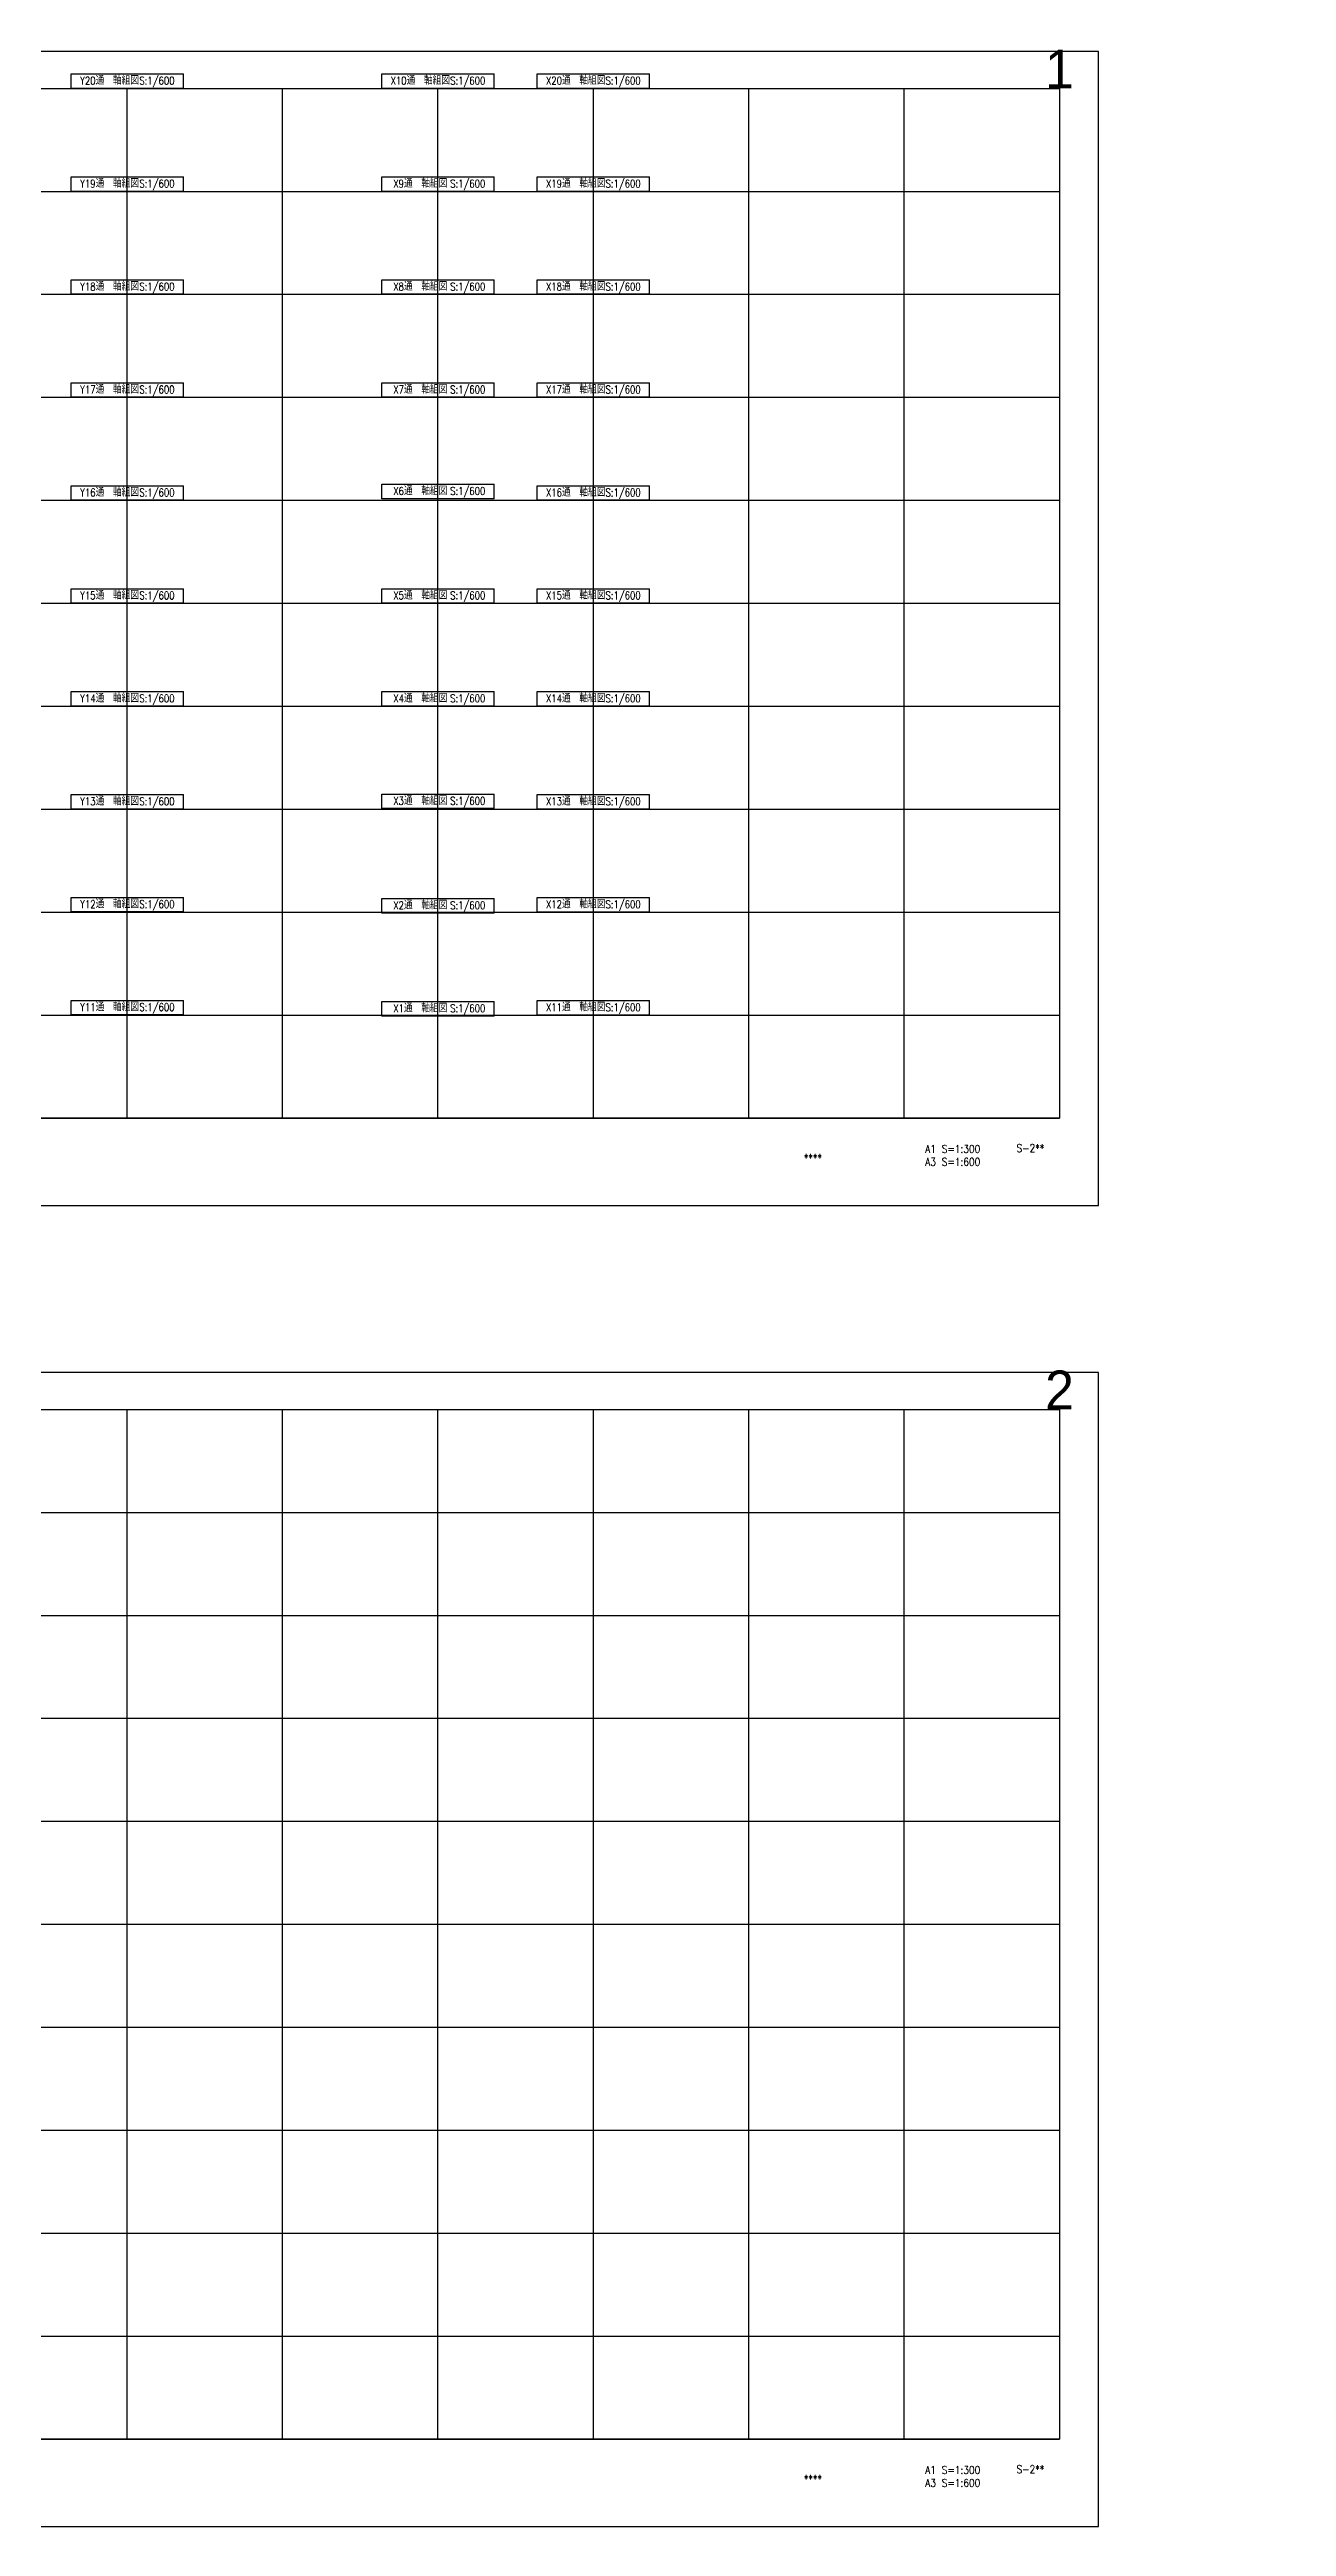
# Model space of a CAD drawing. Extents: x -89331 to 810000, y -1678500 to 210463.
# Drawn here: x 75000 to 234210, y -318500 to 250 of the extents above; entities that cross this region are included whole.
import ezdxf
from ezdxf.enums import TextEntityAlignment as Align

# ---------------------------------------------------------------- set-up
doc = ezdxf.new("R2010")
doc.units = 0
doc.header["$MEASUREMENT"] = 0
doc.layers.add('99_レイアウト枠', color=251, linetype='CONTINUOUS', plot=False)
doc.layers.add('99_頁番号', color=6, linetype='CONTINUOUS')
doc.layers.add('注記', color=3, linetype='CONTINUOUS')
doc.styles.add('DRACAD', font='txt', dxfattribs={"width": 0.85, "bigfont": 'extfont2'})
doc.styles.get("Standard").update_dxf_attribs({"font": 'Osaka.ttc'})

msp = doc.modelspace()

# ---------------------------------------------------------------- linework, layer by layer
at = {"layer": '99_レイアウト枠'}
for p, q in [((85000, -137250), (85000, -4750)), ((105000, -137250), (105000, -4750)), ((125000, -137250), (125000, -4750)), ((145000, -137250), (145000, -4750)), ((165000, -137250), (165000, -4750)), ((185000, -137250), (185000, -4750)), ((5000, -18000), (205000, -18000)), ((5000, -31250), (205000, -31250)), ((5000, -44500), (205000, -44500)), ((5000, -57750), (205000, -57750)), ((5000, -71000), (205000, -71000)), ((5000, -84250), (205000, -84250)), ((5000, -97500), (205000, -97500)), ((5000, -110750), (205000, -110750)), ((5000, -124000), (205000, -124000)), ((5000, -137250), (205000, -137250)), ((85000, -307250), (85000, -174750)), ((105000, -307250), (105000, -174750)), ((125000, -307250), (125000, -174750)), ((145000, -307250), (145000, -174750)), ((165000, -307250), (165000, -174750)), ((185000, -307250), (185000, -174750)), ((5000, -188000), (205000, -188000)), ((5000, -201250), (205000, -201250)), ((5000, -214500), (205000, -214500)), ((5000, -227750), (205000, -227750)), ((5000, -241000), (205000, -241000)), ((5000, -254250), (205000, -254250)), ((5000, -267500), (205000, -267500)), ((5000, -280750), (205000, -280750)), ((5000, -294000), (205000, -294000)), ((5000, -307250), (205000, -307250))]:
    msp.add_line(p, q, dxfattribs=at)
for points in [[(0, -148500), (210000, -148500), (210000, 0), (0, 0)], [(5000, -4750), (205000, -4750), (205000, -137250), (5000, -137250)], [(0, -318500), (210000, -318500), (210000, -170000), (0, -170000)], [(5000, -174750), (205000, -174750), (205000, -307250), (5000, -307250)]]:
    msp.add_lwpolyline(points, close=True, dxfattribs=at)
at = {"layer": '注記', "linetype": 'Continuous'}
for p, q in [((77766.7, -2883.3), (92233.3, -2883.3)), ((77766.7, -4750), (77766.7, -2883.3)), ((92233.3, -4750), (92233.3, -2883.3)), ((117766.7, -2883.3), (132233.3, -2883.3)), ((117766.7, -4750), (117766.7, -2883.3)), ((132233.3, -4750), (132233.3, -2883.3)), ((137766.7, -2883.3), (152233.3, -2883.3)), ((137766.7, -4750), (137766.7, -2883.3)), ((152233.3, -4750), (152233.3, -2883.3)), ((92233.3, -4750), (77766.7, -4750)), ((132233.3, -4750), (117766.7, -4750)), ((152233.3, -4750), (137766.7, -4750)), ((77766.7, -16133.3), (92233.3, -16133.3)), ((77766.7, -18000), (77766.7, -16133.3)), ((92233.3, -18000), (77766.7, -18000)), ((92233.3, -18000), (92233.3, -16133.3)), ((117766.7, -16133.3), (132233.3, -16133.3)), ((117766.7, -18000), (117766.7, -16133.3)), ((132233.3, -18000), (117766.7, -18000)), ((132233.3, -18000), (132233.3, -16133.3)), ((137766.7, -16133.3), (152233.3, -16133.3)), ((137766.7, -18000), (137766.7, -16133.3)), ((152233.3, -18000), (137766.7, -18000)), ((152233.3, -18000), (152233.3, -16133.3)), ((77766.7, -29383.3), (92233.3, -29383.3)), ((77766.7, -31250), (77766.7, -29383.3)), ((92233.3, -31250), (77766.7, -31250)), ((92233.3, -31250), (92233.3, -29383.3)), ((117766.7, -29383.3), (132233.3, -29383.3)), ((117766.7, -31250), (117766.7, -29383.3)), ((132233.3, -31250), (117766.7, -31250)), ((132233.3, -31250), (132233.3, -29383.3)), ((137766.7, -29383.3), (152233.3, -29383.3)), ((137766.7, -31250), (137766.7, -29383.3)), ((152233.3, -31250), (137766.7, -31250)), ((152233.3, -31250), (152233.3, -29383.3)), ((77766.7, -42633.3), (92233.3, -42633.3)), ((77766.7, -44500), (77766.7, -42633.3)), ((92233.3, -44500), (77766.7, -44500)), ((92233.3, -44500), (92233.3, -42633.3)), ((117766.7, -42633.3), (132233.3, -42633.3)), ((117766.7, -44500), (117766.7, -42633.3)), ((132233.3, -44500), (117766.7, -44500)), ((132233.3, -44500), (132233.3, -42633.3)), ((137766.7, -42633.3), (152233.3, -42633.3)), ((137766.7, -44500), (137766.7, -42633.3)), ((152233.3, -44500), (137766.7, -44500)), ((152233.3, -44500), (152233.3, -42633.3)), ((77766.7, -55883.3), (92233.3, -55883.3)), ((77766.7, -57750), (77766.7, -55883.3)), ((92233.3, -57750), (92233.3, -55883.3)), ((117766.7, -55692.2), (132233.3, -55692.2)), ((117766.7, -57558.9), (117766.7, -55692.2)), ((132233.3, -57558.9), (132233.3, -55692.2)), ((137766.7, -55883.3), (152233.3, -55883.3)), ((137766.7, -57750), (137766.7, -55883.3)), ((152233.3, -57750), (152233.3, -55883.3)), ((92233.3, -57750), (77766.7, -57750)), ((132233.3, -57558.9), (117766.7, -57558.9)), ((152233.3, -57750), (137766.7, -57750)), ((77766.7, -69133.3), (92233.3, -69133.3)), ((77766.7, -71000), (77766.7, -69133.3)), ((92233.3, -71000), (92233.3, -69133.3)), ((117766.7, -69133.3), (132233.3, -69133.3)), ((117766.7, -71000), (117766.7, -69133.3)), ((132233.3, -71000), (132233.3, -69133.3)), ((137766.7, -69133.3), (152233.3, -69133.3)), ((137766.7, -71000), (137766.7, -69133.3)), ((152233.3, -71000), (152233.3, -69133.3)), ((92233.3, -71000), (77766.7, -71000)), ((132233.3, -71000), (117766.7, -71000)), ((152233.3, -71000), (137766.7, -71000)), ((77766.7, -82383.3), (92233.3, -82383.3)), ((77766.7, -84250), (77766.7, -82383.3)), ((92233.3, -84250), (92233.3, -82383.3)), ((117766.7, -82383.3), (132233.3, -82383.3)), ((117766.7, -84250), (117766.7, -82383.3)), ((132233.3, -84250), (132233.3, -82383.3)), ((137766.7, -82383.3), (152233.3, -82383.3)), ((137766.7, -84250), (137766.7, -82383.3)), ((152233.3, -84250), (152233.3, -82383.3)), ((92233.3, -84250), (77766.7, -84250)), ((132233.3, -84250), (117766.7, -84250)), ((152233.3, -84250), (137766.7, -84250)), ((117766.7, -95567.2), (132233.3, -95567.2)), ((117766.7, -97433.9), (117766.7, -95567.2)), ((132233.3, -97433.9), (132233.3, -95567.2)), ((77766.7, -95633.3), (92233.3, -95633.3)), ((77766.7, -97500), (77766.7, -95633.3)), ((92233.3, -97500), (77766.7, -97500)), ((92233.3, -97500), (92233.3, -95633.3)), ((132233.3, -97433.9), (117766.7, -97433.9)), ((137766.7, -95633.3), (152233.3, -95633.3)), ((137766.7, -97500), (137766.7, -95633.3)), ((152233.3, -97500), (137766.7, -97500)), ((152233.3, -97500), (152233.3, -95633.3)), ((77766.7, -108858.7), (92233.3, -108858.7)), ((77766.7, -110725.4), (77766.7, -108858.7)), ((92233.3, -110725.4), (77766.7, -110725.4)), ((92233.3, -110725.4), (92233.3, -108858.7)), ((117766.7, -109008.3), (132233.3, -109008.3)), ((117766.7, -110875), (117766.7, -109008.3)), ((132233.3, -110875), (117766.7, -110875)), ((132233.3, -110875), (132233.3, -109008.3)), ((137766.7, -108883.3), (152233.3, -108883.3)), ((137766.7, -110750), (137766.7, -108883.3)), ((152233.3, -110750), (137766.7, -110750)), ((152233.3, -110750), (152233.3, -108883.3)), ((77766.7, -122108.7), (92233.3, -122108.7)), ((77766.7, -123975.4), (77766.7, -122108.7)), ((92233.3, -123975.4), (77766.7, -123975.4)), ((92233.3, -123975.4), (92233.3, -122108.7)), ((117766.7, -122258.3), (132233.3, -122258.3)), ((117766.7, -124125), (117766.7, -122258.3)), ((132233.3, -124125), (117766.7, -124125)), ((132233.3, -124125), (132233.3, -122258.3)), ((137766.7, -122133.3), (152233.3, -122133.3)), ((137766.7, -124000), (137766.7, -122133.3)), ((152233.3, -124000), (137766.7, -124000)), ((152233.3, -124000), (152233.3, -122133.3))]:
    msp.add_line(p, q, dxfattribs=at)

# ---------------------------------------------------------------- texts
at = {"layer": '99_レイアウト枠'}
for s, p in [('1', (205000, -4750)), ('2', (205000, -174750))]:
    msp.add_text(s, height=5000, dxfattribs=at).set_placement(p, align=Align.CENTER)
at = {"layer": '99_頁番号', "char_height": 1000, "attachment_point": 5, "style": 'DRACAD'}
for s, insert in [('{  ****  }', (172500, -142375)), ('A1 S=1:300^JA3 S=1:600', (191250, -142060.8)), ('{S-2**}', (201250, -141125)), ('{  ****  }', (172500, -312375)), ('A1 S=1:300^JA3 S=1:600', (191250, -312060.8)), ('{S-2**}', (201250, -311125))]:
    msp.add_mtext(s, dxfattribs=dict(at, insert=insert))
at = {"layer": '注記', "linetype": 'Continuous', "style": 'DRACAD', "width": 0.8}
for s, p in [('Y20通\u3000軸組図', (82728.5, -4253.2)), ('S:1/600', (88827.6, -4253.2)), ('X10通\u3000軸組図', (122728.5, -4253.2)), ('S:1/600', (128827.6, -4253.2)), ('X20通\u3000軸組図', (142728.5, -4253.2)), ('S:1/600', (148827.6, -4253.2)), ('Y19通\u3000軸組図', (82728.5, -17499.2)), ('S:1/600', (88827.6, -17499.2)), ('X9通\u3000軸組図', (122728.5, -17503.2)), ('S:1/600', (128827.6, -17503.2)), ('X19通\u3000軸組図', (142728.5, -17499.2)), ('S:1/600', (148827.6, -17499.2)), ('Y18通\u3000軸組図', (82728.5, -30753.2)), ('S:1/600', (88827.6, -30753.2)), ('X8通\u3000軸組図', (122728.5, -30753.2)), ('S:1/600', (128827.6, -30753.2)), ('X18通\u3000軸組図', (142728.5, -30753.2)), ('S:1/600', (148827.6, -30753.2)), ('Y17通\u3000軸組図', (82728.5, -44003.2)), ('S:1/600', (88827.6, -44003.2)), ('X7通\u3000軸組図', (122728.5, -44003.2)), ('S:1/600', (128827.6, -44003.2)), ('X17通\u3000軸組図', (142728.5, -44003.2)), ('S:1/600', (148827.6, -44003.2)), ('Y16通\u3000軸組図', (82728.5, -57253.2)), ('S:1/600', (88827.6, -57253.2)), ('X6通\u3000軸組図', (122728.5, -57062.1)), ('S:1/600', (128827.6, -57062.1)), ('X16通\u3000軸組図', (142728.5, -57253.2)), ('S:1/600', (148827.6, -57253.2)), ('Y15通\u3000軸組図', (82728.5, -70503.2)), ('S:1/600', (88827.6, -70503.2)), ('X5通\u3000軸組図', (122728.5, -70503.2)), ('S:1/600', (128827.6, -70503.2)), ('X15通\u3000軸組図', (142728.5, -70503.2)), ('S:1/600', (148827.6, -70503.2)), ('Y14通\u3000軸組図', (82728.5, -83753.2)), ('S:1/600', (88827.6, -83753.2)), ('X4通\u3000軸組図', (122728.5, -83753.2)), ('S:1/600', (128827.6, -83753.2)), ('X14通\u3000軸組図', (142728.5, -83753.2)), ('S:1/600', (148827.6, -83753.2)), ('Y13通\u3000軸組図', (82728.5, -97003.2)), ('S:1/600', (88827.6, -97003.2)), ('X3通\u3000軸組図', (122728.5, -96937.1)), ('S:1/600', (128827.6, -96937.1)), ('X13通\u3000軸組図', (142728.5, -97003.2)), ('S:1/600', (148827.6, -97003.2)), ('Y12通\u3000軸組図', (82728.5, -110228.6)), ('S:1/600', (88827.6, -110228.6)), ('X2通\u3000軸組図', (122728.5, -110378.2)), ('S:1/600', (128827.6, -110378.2)), ('X12通\u3000軸組図', (142728.5, -110253.2)), ('S:1/600', (148827.6, -110253.2)), ('Y11通\u3000軸組図', (82728.5, -123478.6)), ('S:1/600', (88827.6, -123478.6)), ('X1通\u3000軸組図', (122728.5, -123628.2)), ('S:1/600', (128827.6, -123628.2)), ('X11通\u3000軸組図', (142728.5, -123503.2)), ('S:1/600', (148827.6, -123503.2))]:
    msp.add_text(s, height=1000, dxfattribs=at).set_placement(p, align=Align.CENTER)

doc.saveas('drawing.dxf')
